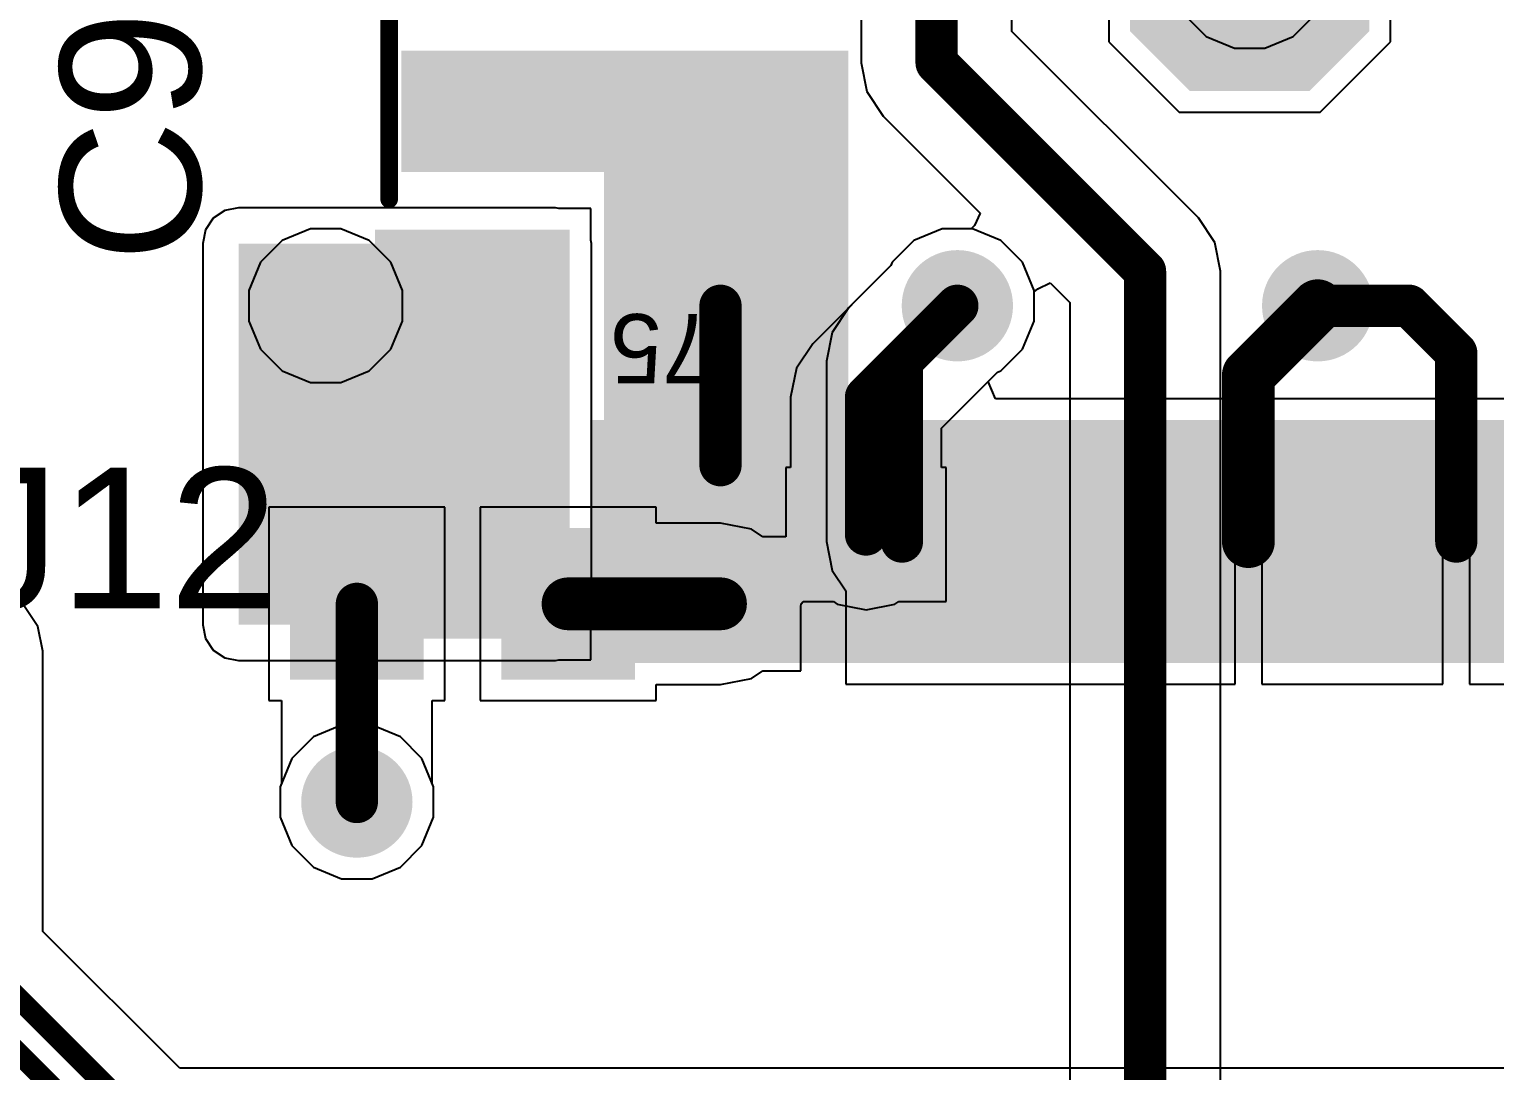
# Model space of a CAD drawing. Header units: millimetres. Extents: x 0 to 172, y 0 to 138.
# Drawn here: x 127.36 to 137.94, y 52.7 to 60.21 of the extents above; entities that cross this region are included whole.
import ezdxf

# ---------------------------------------------------------------- set-up
doc = ezdxf.new("R2010")
doc.units = ezdxf.units.MM
for name, color, linetype in [('BottomLayer', 5, 'Continuous'), ('BottomPaste', 16, 'Continuous'), ('BottomSolder', 6, 'Continuous'), ('TopLayer', 1, 'Continuous'), ('TopOverlay', 2, 'Continuous'), ('TopPaste', 8, 'Continuous'), ('TopSolder', 216, 'Continuous'), ('ViaHoleLayer', 16, 'Continuous')]:
    doc.layers.add(name, color=color, linetype=linetype)
doc.styles.add('Arial', font='', dxfattribs={"height": 0.2})
doc.styles.get('Arial').set_extended_font_data('Arial')

# ---------------------------------------------------------------- blocks, each defined once
blk = doc.blocks.new('T__________B_73')
at = {"layer": 'BottomLayer'}
blk.add_hatch(color=5, dxfattribs=at).paths.add_polyline_path([(0.3809999999999999, 0.7619999999999999), (-0.3809999999999999, 0.7619999999999999), (-0.7619999999999999, 0.3809999999999999), (-0.7619999999999999, -0.3809999999999999), (-0.3809999999999999, -0.7619999999999999), (0.3809999999999999, -0.7619999999999999), (0.7619999999999999, -0.3809999999999999), (0.7619999999999999, 0.3809999999999999)])
at = {"layer": 'BottomPaste'}
blk.add_hatch(color=16, dxfattribs=at).paths.add_polyline_path([(0.3809999999999999, 0.7619999999999999), (-0.3809999999999999, 0.7619999999999999), (-0.7619999999999999, 0.3809999999999999), (-0.7619999999999999, -0.3809999999999999), (-0.3809999999999999, -0.7619999999999999), (0.3809999999999999, -0.7619999999999999), (0.7619999999999999, -0.3809999999999999), (0.7619999999999999, 0.3809999999999999)])
at = {"layer": 'BottomSolder'}
blk.add_hatch(color=6, dxfattribs=at).paths.add_polyline_path([(0.4318, 0.8636), (-0.4318, 0.8636), (-0.8636, 0.4318), (-0.8636, -0.4318), (-0.4318, -0.8636), (0.4318, -0.8636), (0.8636, -0.4318), (0.8636, 0.4318)])
blk = doc.blocks.new('R___0603_B_104')
at = {"layer": 'BottomLayer'}
for points in [[(-1.143, -0.4445), (-1.143, 0.4445), (-0.3809999999999999, 0.4445), (-0.3809999999999999, -0.4445)], [(0.3809999999999999, -0.4445), (0.3809999999999999, 0.4445), (1.143, 0.4445), (1.143, -0.4445)]]:
    blk.add_hatch(color=5, dxfattribs=at).paths.add_polyline_path(points)
at = {"layer": 'BottomPaste'}
for points in [[(-1.143, -0.4445), (-1.143, 0.4445), (-0.3809999999999999, 0.4445), (-0.3809999999999999, -0.4445)], [(0.3809999999999999, -0.4445), (0.3809999999999999, 0.4445), (1.143, 0.4445), (1.143, -0.4445)]]:
    blk.add_hatch(color=16, dxfattribs=at).paths.add_polyline_path(points)
at = {"layer": 'BottomSolder'}
for points in [[(-1.2446, -0.5460999999999999), (-1.2446, 0.5460999999999999), (-0.2794, 0.5460999999999999), (-0.2794, -0.5460999999999999)], [(0.2794, -0.5460999999999999), (0.2794, 0.5460999999999999), (1.2446, 0.5460999999999999), (1.2446, -0.5460999999999999)]]:
    blk.add_hatch(color=6, dxfattribs=at).paths.add_polyline_path(points)
blk = doc.blocks.new('SOT_416FL_B_229')
at = {"layer": 'BottomLayer'}
for points in [[(-0.72999854, 0.8500008399999999), (-0.26999946, 0.8500008399999999), (-0.26999946, 0.1999996), (-0.72999854, 0.1999996)], [(0.270002, 0.8500008399999999), (0.73000108, 0.8500008399999999), (0.73000108, 0.1999996), (0.270002, 0.1999996)], [(-0.22999954, -0.1999996), (0.22999954, -0.1999996), (0.22999954, -0.8500008399999999), (-0.22999954, -0.8500008399999999)]]:
    blk.add_hatch(color=5, dxfattribs=at).paths.add_polyline_path(points)
at = {"layer": 'BottomPaste'}
for points in [[(-0.72999854, 0.8500008399999999), (-0.26999946, 0.8500008399999999), (-0.26999946, 0.1999996), (-0.72999854, 0.1999996)], [(0.270002, 0.8500008399999999), (0.73000108, 0.8500008399999999), (0.73000108, 0.1999996), (0.270002, 0.1999996)], [(-0.22999954, -0.1999996), (0.22999954, -0.1999996), (0.22999954, -0.8500008399999999), (-0.22999954, -0.8500008399999999)]]:
    blk.add_hatch(color=16, dxfattribs=at).paths.add_polyline_path(points)
at = {"layer": 'BottomSolder'}
for points in [[(-0.83159854, 0.95160084), (-0.16839946, 0.95160084), (-0.16839946, 0.09839959999999999), (-0.83159854, 0.09839959999999999)], [(0.168402, 0.95160084), (0.8316010799999999, 0.95160084), (0.8316010799999999, 0.09839959999999999), (0.168402, 0.09839959999999999)], [(-0.33159954, -0.09839959999999999), (0.33159954, -0.09839959999999999), (0.33159954, -0.95160084), (-0.33159954, -0.95160084)]]:
    blk.add_hatch(color=6, dxfattribs=at).paths.add_polyline_path(points)
blk = doc.blocks.new('2199230_3_257')
at = {"layer": 'TopLayer'}
for points in [[(3.10000142, 4.55000106), (3.40000082, 4.55000106), (3.40000082, 3.00000162), (3.10000142, 3.00000162)], [(3.60000042, 4.55000106), (3.89999982, 4.55000106), (3.89999982, 3.00000162), (3.60000042, 3.00000162)], [(4.099999420000001, 4.55000106), (4.39999882, 4.55000106), (4.39999882, 3.00000162), (4.099999420000001, 3.00000162)], [(4.60000096, 4.55000106), (4.90000036, 4.55000106), (4.90000036, 3.00000162), (4.60000096, 3.00000162)], [(5.09999996, 4.55000106), (5.39999936, 4.55000106), (5.39999936, 3.00000162), (5.09999996, 3.00000162)], [(5.600001499999999, 4.55000106), (5.900000899999999, 4.55000106), (5.900000899999999, 3.00000162), (5.600001499999999, 3.00000162)], [(6.100000499999999, 4.55000106), (6.399999899999999, 4.55000106), (6.399999899999999, 3.00000162), (6.100000499999999, 3.00000162)], [(6.599999499999999, 4.55000106), (6.899998899999999, 4.55000106), (6.899998899999999, 3.00000162), (6.599999499999999, 3.00000162)], [(7.10000104, 4.55000106), (7.400000439999999, 4.55000106), (7.400000439999999, 3.00000162), (7.10000104, 3.00000162)], [(7.600000039999999, 4.55000106), (7.89999944, 4.55000106), (7.89999944, 3.00000162), (7.600000039999999, 3.00000162)], [(8.09999904, 4.55000106), (8.39999844, 4.55000106), (8.39999844, 3.00000162), (8.09999904, 3.00000162)], [(8.60000058, 4.55000106), (8.899999979999999, 4.55000106), (8.899999979999999, 3.00000162), (8.60000058, 3.00000162)], [(9.09999958, 4.55000106), (9.39999898, 4.55000106), (9.39999898, 3.00000162), (9.09999958, 3.00000162)], [(9.74999955, 4.37500141), (10.94999969, 4.37500141), (10.94999969, 1.62500183), (9.74999955, 1.62500183)]]:
    blk.add_hatch(color=1, dxfattribs=at).paths.add_polyline_path(points)
at = {"layer": 'TopPaste'}
for points in [[(3.10000142, 4.55000106), (3.40000082, 4.55000106), (3.40000082, 3.00000162), (3.10000142, 3.00000162)], [(3.60000042, 4.55000106), (3.89999982, 4.55000106), (3.89999982, 3.00000162), (3.60000042, 3.00000162)], [(4.099999420000001, 4.55000106), (4.39999882, 4.55000106), (4.39999882, 3.00000162), (4.099999420000001, 3.00000162)], [(4.60000096, 4.55000106), (4.90000036, 4.55000106), (4.90000036, 3.00000162), (4.60000096, 3.00000162)], [(5.09999996, 4.55000106), (5.39999936, 4.55000106), (5.39999936, 3.00000162), (5.09999996, 3.00000162)], [(5.600001499999999, 4.55000106), (5.900000899999999, 4.55000106), (5.900000899999999, 3.00000162), (5.600001499999999, 3.00000162)], [(6.100000499999999, 4.55000106), (6.399999899999999, 4.55000106), (6.399999899999999, 3.00000162), (6.100000499999999, 3.00000162)], [(6.599999499999999, 4.55000106), (6.899998899999999, 4.55000106), (6.899998899999999, 3.00000162), (6.599999499999999, 3.00000162)], [(7.10000104, 4.55000106), (7.400000439999999, 4.55000106), (7.400000439999999, 3.00000162), (7.10000104, 3.00000162)], [(7.600000039999999, 4.55000106), (7.89999944, 4.55000106), (7.89999944, 3.00000162), (7.600000039999999, 3.00000162)], [(8.09999904, 4.55000106), (8.39999844, 4.55000106), (8.39999844, 3.00000162), (8.09999904, 3.00000162)], [(8.60000058, 4.55000106), (8.899999979999999, 4.55000106), (8.899999979999999, 3.00000162), (8.60000058, 3.00000162)], [(9.09999958, 4.55000106), (9.39999898, 4.55000106), (9.39999898, 3.00000162), (9.09999958, 3.00000162)], [(9.74999955, 4.37500141), (10.94999969, 4.37500141), (10.94999969, 1.62500183), (9.74999955, 1.62500183)]]:
    blk.add_hatch(color=8, dxfattribs=at).paths.add_polyline_path(points)
at = {"layer": 'TopSolder'}
for points in [[(2.49839988, 4.651601059999999), (3.00159928, 4.651601059999999), (3.00159928, 2.89840162), (2.49839988, 2.89840162)], [(2.99840142, 4.651601059999999), (3.50160082, 4.651601059999999), (3.50160082, 2.89840162), (2.99840142, 2.89840162)], [(3.49840042, 4.651601059999999), (4.00159982, 4.651601059999999), (4.00159982, 2.89840162), (3.49840042, 2.89840162)], [(3.99839942, 4.651601059999999), (4.50159882, 4.651601059999999), (4.50159882, 2.89840162), (3.99839942, 2.89840162)], [(4.49840096, 4.651601059999999), (5.001600359999999, 4.651601059999999), (5.001600359999999, 2.89840162), (4.49840096, 2.89840162)], [(4.99839996, 4.651601059999999), (5.501599359999999, 4.651601059999999), (5.501599359999999, 2.89840162), (4.99839996, 2.89840162)], [(5.4984015, 4.651601059999999), (6.0016009, 4.651601059999999), (6.0016009, 2.89840162), (5.4984015, 2.89840162)], [(5.9984005, 4.651601059999999), (6.5015999, 4.651601059999999), (6.5015999, 2.89840162), (5.9984005, 2.89840162)], [(6.498399499999999, 4.651601059999999), (7.001598899999999, 4.651601059999999), (7.001598899999999, 2.89840162), (6.498399499999999, 2.89840162)], [(6.998401039999999, 4.651601059999999), (7.50160044, 4.651601059999999), (7.50160044, 2.89840162), (6.998401039999999, 2.89840162)], [(7.498400039999999, 4.651601059999999), (8.00159944, 4.651601059999999), (8.00159944, 2.89840162), (7.498400039999999, 2.89840162)], [(7.99839904, 4.651601059999999), (8.50159844, 4.651601059999999), (8.50159844, 2.89840162), (7.99839904, 2.89840162)], [(8.49840058, 4.651601059999999), (9.001599979999998, 4.651601059999999), (9.001599979999998, 2.89840162), (8.49840058, 2.89840162)], [(8.99839958, 4.651601059999999), (9.501598979999999, 4.651601059999999), (9.501598979999999, 2.89840162), (8.99839958, 2.89840162)], [(9.648399549999999, 4.47660141), (11.05159969, 4.47660141), (11.05159969, 1.52340183), (9.648399549999999, 1.52340183)]]:
    blk.add_hatch(color=216, dxfattribs=at).paths.add_polyline_path(points)
at = {"layer": 'TopOverlay', "const_width": 0.127}
blk.add_lwpolyline([(10.95000096, 1.3050012), (10.95000096, -0.35500056)], dxfattribs=at)
at = {"layer": 'TopOverlay', "const_width": 0.0635}
blk.add_lwpolyline([(10.91825096, 1.3050012, 1), (10.98175096, 1.3050012, 1)], format="xyb", close=True, dxfattribs=at)
at = {"layer": 'TopOverlay'}
blk.add_text('75', height=0.499999, dxfattribs=at).set_placement((8.61059238, 2.13359238))

msp = doc.modelspace()

# ---------------------------------------------------------------- hatches: boundary and pattern name
at = {"layer": 'BottomLayer'}
h = msp.add_hatch(color=5, dxfattribs=at)
edge = h.paths.add_edge_path()
edge.add_arc((130.48880176, 59.63800111999999), 0.2999994, 0, 360)
h = msp.add_hatch(color=5, dxfattribs=at)
edge = h.paths.add_edge_path()
edge.add_arc((131.4933616, 59.63800111999999), 0.2999994, 0, 360)
h = msp.add_hatch(color=5, dxfattribs=at)
edge = h.paths.add_edge_path()
edge.add_arc((129.5019, 58.21679999999999), 0.2999994, 0, 360)
h = msp.add_hatch(color=5, dxfattribs=at)
edge = h.paths.add_edge_path()
edge.add_arc((132.35079956, 58.21679999999999), 0.2999994, 0, 360)
h = msp.add_hatch(color=5, dxfattribs=at)
edge = h.paths.add_edge_path()
edge.add_arc((134.05999858, 58.21679999999999), 0.2999994, 0, 360)
h = msp.add_hatch(color=5, dxfattribs=at)
edge = h.paths.add_edge_path()
edge.add_arc((136.660001, 58.21679999999999), 0.2999994, 0, 360)
h = msp.add_hatch(color=5, dxfattribs=at)
edge = h.paths.add_edge_path()
edge.add_arc((129.72680176, 54.63539999999999), 0.2999994, 0, 360)
at = {"layer": 'BottomSolder'}
h = msp.add_hatch(color=6, dxfattribs=at)
edge = h.paths.add_edge_path()
edge.add_arc((130.48880176, 59.63800111999999), 0.4015993999999999, 0, 360)
h = msp.add_hatch(color=6, dxfattribs=at)
edge = h.paths.add_edge_path()
edge.add_arc((131.4933616, 59.63800111999999), 0.4015993999999999, 0, 360)
h = msp.add_hatch(color=6, dxfattribs=at)
edge = h.paths.add_edge_path()
edge.add_arc((129.5019, 58.21679999999999), 0.4015993999999999, 0, 360)
h = msp.add_hatch(color=6, dxfattribs=at)
edge = h.paths.add_edge_path()
edge.add_arc((132.35079956, 58.21679999999999), 0.4015993999999999, 0, 360)
h = msp.add_hatch(color=6, dxfattribs=at)
edge = h.paths.add_edge_path()
edge.add_arc((134.05999858, 58.21679999999999), 0.4015993999999999, 0, 360)
h = msp.add_hatch(color=6, dxfattribs=at)
edge = h.paths.add_edge_path()
edge.add_arc((136.660001, 58.21679999999999), 0.4015993999999999, 0, 360)
h = msp.add_hatch(color=6, dxfattribs=at)
edge = h.paths.add_edge_path()
edge.add_arc((129.72680176, 54.63539999999999), 0.4015993999999999, 0, 360)
at = {"layer": 'TopLayer'}
for points in [[(130.048, 59.182), (133.2738, 59.182), (133.2738, 60.0583), (130.048, 60.0583)], [(131.51000114, 55.74000028), (133.27379746, 55.74000028), (133.27379746, 60.0583), (131.51000114, 60.0583)], [(131.16000692, 58.66500077999999), (128.87390532, 58.66500077999999), (128.87390532, 55.91499866), (131.16000692, 55.91499866)]]:
    msp.add_hatch(color=1, dxfattribs=at).paths.add_polyline_path(points)
h = msp.add_hatch(color=1, dxfattribs=at)
edge = h.paths.add_edge_path()
edge.add_arc((130.48880176, 59.63800111999999), 0.2999994, 0, 360)
h = msp.add_hatch(color=1, dxfattribs=at)
edge = h.paths.add_edge_path()
edge.add_arc((131.4933616, 59.63800111999999), 0.2999994, 0, 360)
h = msp.add_hatch(color=1, dxfattribs=at)
edge = h.paths.add_edge_path()
edge.add_arc((129.5019, 58.21679999999999), 0.2999994, 0, 360)
h = msp.add_hatch(color=1, dxfattribs=at)
edge = h.paths.add_edge_path()
edge.add_arc((132.35079956, 58.21679999999999), 0.2999994, 0, 360)
h = msp.add_hatch(color=1, dxfattribs=at)
edge = h.paths.add_edge_path()
edge.add_arc((134.05999858, 58.21679999999999), 0.2999994, 0, 360)
h = msp.add_hatch(color=1, dxfattribs=at)
edge = h.paths.add_edge_path()
edge.add_arc((136.660001, 58.21679999999999), 0.2999994, 0, 360)
h = msp.add_hatch(color=1, dxfattribs=at)
edge = h.paths.add_edge_path()
edge.add_arc((129.72680176, 54.63539999999999), 0.2999994, 0, 360)
at = {"layer": 'TopSolder'}
h = msp.add_hatch(color=216, dxfattribs=at)
edge = h.paths.add_edge_path()
edge.add_arc((130.48880176, 59.63800111999999), 0.4015993999999999, 0, 360)
h = msp.add_hatch(color=216, dxfattribs=at)
edge = h.paths.add_edge_path()
edge.add_arc((131.4933616, 59.63800111999999), 0.4015993999999999, 0, 360)
h = msp.add_hatch(color=216, dxfattribs=at)
edge = h.paths.add_edge_path()
edge.add_arc((129.5019, 58.21679999999999), 0.4015993999999999, 0, 360)
h = msp.add_hatch(color=216, dxfattribs=at)
edge = h.paths.add_edge_path()
edge.add_arc((132.35079956, 58.21679999999999), 0.4015993999999999, 0, 360)
h = msp.add_hatch(color=216, dxfattribs=at)
edge = h.paths.add_edge_path()
edge.add_arc((134.05999858, 58.21679999999999), 0.4015993999999999, 0, 360)
h = msp.add_hatch(color=216, dxfattribs=at)
edge = h.paths.add_edge_path()
edge.add_arc((136.660001, 58.21679999999999), 0.4015993999999999, 0, 360)
h = msp.add_hatch(color=216, dxfattribs=at)
edge = h.paths.add_edge_path()
edge.add_arc((129.72680176, 54.63539999999999), 0.4015993999999999, 0, 360)
at = {"layer": 'ViaHoleLayer'}
h = msp.add_hatch(color=16, dxfattribs=at)
edge = h.paths.add_edge_path()
edge.add_arc((130.48880176, 59.63800111999999), 0.1499997, 0, 360)
h = msp.add_hatch(color=16, dxfattribs=at)
edge = h.paths.add_edge_path()
edge.add_arc((131.4933616, 59.63800111999999), 0.1499997, 0, 360)
h = msp.add_hatch(color=16, dxfattribs=at)
edge = h.paths.add_edge_path()
edge.add_arc((129.5019, 58.21679999999999), 0.1499997, 0, 360)
h = msp.add_hatch(color=16, dxfattribs=at)
edge = h.paths.add_edge_path()
edge.add_arc((132.35079956, 58.21679999999999), 0.1499997, 0, 360)
h = msp.add_hatch(color=16, dxfattribs=at)
edge = h.paths.add_edge_path()
edge.add_arc((134.05999858, 58.21679999999999), 0.1499997, 0, 360)
h = msp.add_hatch(color=16, dxfattribs=at)
edge = h.paths.add_edge_path()
edge.add_arc((136.660001, 58.21679999999999), 0.1499997, 0, 360)
h = msp.add_hatch(color=16, dxfattribs=at)
edge = h.paths.add_edge_path()
edge.add_arc((129.72680176, 54.63539999999999), 0.1499997, 0, 360)

# ---------------------------------------------------------------- linework, layer by layer
at = {"layer": 'BottomLayer'}
for p, q in [((135.1534, 61.1378), (135.1534, 60.12179999999999)), ((137.1854, 60.12179999999999), (137.1854, 61.1378)), ((133.36614932, 60.36760088), (133.36614932, 59.969908)), ((134.45384844, 60.19517552), (134.45384844, 60.36760088)), ((135.79891052, 58.85011597999999), (134.45384844, 60.19517552)), ((135.1534, 60.12179999999999), (135.6614, 59.6138)), ((136.6774, 59.6138), (137.1854, 60.12179999999999)), ((133.36614932, 59.969908), (133.40754624, 59.76178547999999)), ((133.40754624, 59.76178547999999), (133.52544034, 59.58534946)), ((133.52544034, 59.58534946), (134.22538306, 58.8854042)), ((135.6614, 59.6138), (136.6774, 59.6138)), ((134.18279488, 58.79696647999999), (134.16038192, 58.77079939999999)), ((134.22538306, 58.8854042), (134.18279488, 58.79696647999999)), ((135.91680208, 58.67367995999999), (135.79891052, 58.85011597999999)), ((129.18808554, 58.68645869999999), (129.0322413, 58.53061446)), ((129.3917021, 58.77079939999999), (129.18808554, 58.68645869999999)), ((129.6120979, 58.77079939999999), (129.3917021, 58.77079939999999)), ((129.81571446, 58.68645869999999), (129.6120979, 58.77079939999999)), ((129.9715587, 58.53061446), (129.81571446, 58.68645869999999)), ((133.74618412, 58.68645869999999), (133.59033988, 58.53061446)), ((133.94980068, 58.77079939999999), (133.74618412, 58.68645869999999)), ((134.16038192, 58.77079939999999), (133.94980068, 58.77079939999999)), ((135.958199, 58.46555743999999), (135.91680208, 58.67367995999999)), ((129.0322413, 58.53061446), (128.9479006, 58.32699789999999)), ((130.0558994, 58.32699789999999), (129.9715587, 58.53061446)), ((133.58019004, 58.50611108), (133.01624146, 57.94215995999999)), ((133.59033988, 58.53061446), (133.58019004, 58.50611108)), ((134.64016506, 58.3395963), (134.72860278, 58.38218448)), ((134.72860278, 58.38218448), (134.87049988, 58.24028738)), ((135.958199, 49.28907592), (135.958199, 58.46555743999999)), ((128.9479006, 58.32699789999999), (128.9479006, 58.1066021)), ((130.0558994, 58.1066021), (130.0558994, 58.32699789999999)), ((134.61399798, 58.31718334), (134.64016506, 58.3395963)), ((134.61399798, 58.1066021), (134.61399798, 58.31718334)), ((134.87049988, 58.24028738), (134.87049988, 49.0638084)), ((128.9479006, 58.1066021), (129.0322413, 57.90298554)), ((129.9715587, 57.90298554), (130.0558994, 58.1066021)), ((134.52965728, 57.90298554), (134.61399798, 58.1066021)), ((129.0322413, 57.90298554), (129.18808554, 57.7471413)), ((129.81571446, 57.7471413), (129.9715587, 57.90298554)), ((133.01624146, 57.94215995999999), (132.89834736, 57.76572393999999)), ((134.37381304, 57.7471413), (134.52965728, 57.90298554)), ((129.18808554, 57.7471413), (129.3917021, 57.66280059999999)), ((129.6120979, 57.66280059999999), (129.81571446, 57.7471413)), ((132.89834736, 57.76572393999999), (132.85695044, 57.55760141999999)), ((133.94464956, 57.3323339), (134.34930966, 57.73699146)), ((134.34930966, 57.73699146), (134.37381304, 57.7471413)), ((129.3917021, 57.66280059999999), (129.6120979, 57.66280059999999)), ((132.85695044, 57.55760141999999), (132.85695044, 57.04979954)), ((133.94464956, 57.04979954), (133.94464956, 57.3323339)), ((132.85695044, 57.04979954), (132.82179938, 57.04979954)), ((132.82179938, 57.04979954), (132.82179938, 56.54980054)), ((133.97980062, 57.04979954), (133.94464956, 57.04979954)), ((133.97980062, 56.08180046), (133.97980062, 57.04979954)), ((130.36180176, 56.764301), (129.09180176, 56.764301)), ((129.09180176, 56.764301), (129.09180176, 55.367301)), ((130.36180176, 55.367301), (130.36180176, 56.764301)), ((131.88580176, 56.764301), (130.61580176, 56.764301)), ((130.61580176, 56.764301), (130.61580176, 55.367301)), ((131.88580176, 56.64849732), (131.88580176, 56.764301)), ((132.35079956, 56.64849732), (131.88580176, 56.64849732)), ((132.5737887, 56.60414129999999), (132.35079956, 56.64849732)), ((132.65511696, 56.54980054), (132.5737887, 56.60414129999999)), ((132.82179938, 56.54980054), (132.65511696, 56.54980054)), ((132.92980018, 56.04722089999999), (132.93349588, 56.06579846)), ((132.92980018, 55.58180145999999), (132.92980018, 56.04722089999999)), ((132.93349588, 56.06579846), (132.94662768, 56.08180046)), ((132.94662768, 56.08180046), (133.16506006, 56.08180046)), ((133.16506006, 56.08180046), (133.19267748, 56.06334735999999)), ((133.19267748, 56.06334735999999), (133.4008, 56.02195044)), ((133.4008, 56.02195044), (133.60892252, 56.06334735999999)), ((133.60892252, 56.06334735999999), (133.63653994, 56.08180046)), ((133.63653994, 56.08180046), (133.97980062, 56.08180046)), ((132.35079956, 55.48310468), (132.5737887, 55.52746069999999)), ((132.5737887, 55.52746069999999), (132.65511696, 55.58180145999999)), ((132.65511696, 55.58180145999999), (132.92980018, 55.58180145999999)), ((131.88580176, 55.367301), (131.88580176, 55.48310468)), ((131.88580176, 55.48310468), (132.35079956, 55.48310468)), ((129.09180176, 55.367301), (129.1829522, 55.367301)), ((129.1829522, 55.367301), (129.1829522, 54.77010128)), ((130.27065132, 54.77010128), (130.27065132, 55.367301)), ((130.27065132, 55.367301), (130.36180176, 55.367301)), ((130.61580176, 55.367301), (131.88580176, 55.367301)), ((129.1829522, 54.77010128), (129.17280236, 54.7455979)), ((129.17280236, 54.7455979), (129.17280236, 54.52520209999999)), ((130.28080116, 54.7455979), (130.27065132, 54.77010128)), ((130.28080116, 54.52520209999999), (130.28080116, 54.7455979)), ((129.17280236, 54.52520209999999), (129.25714306, 54.32158554)), ((130.19646046, 54.32158554), (130.28080116, 54.52520209999999)), ((129.25714306, 54.32158554), (129.4129873, 54.16574129999999)), ((130.04061622, 54.16574129999999), (130.19646046, 54.32158554)), ((129.4129873, 54.16574129999999), (129.61660386, 54.0814006)), ((129.83699966, 54.0814006), (130.04061622, 54.16574129999999)), ((129.61660386, 54.0814006), (129.83699966, 54.0814006))]:
    msp.add_line(p, q, dxfattribs=at)
for points, const_width in [([(133.90999888, 59.969908), (133.90999888, 60.85020088)], 0.3048), ([(133.90999888, 59.969908), (135.41434944, 58.46555743999999)], 0.3048), ([(135.41434944, 49.0638084), (135.41434944, 58.46555743999999)], 0.3048), ([(132.35079956, 57.06580154), (132.35079956, 58.21679999999999)], 0.3048), ([(133.4008, 57.55760141999999), (134.05999858, 58.21679999999999)], 0.3048), ([(133.4008, 56.5658), (133.4008, 57.55760141999999)], 0.3048), ([(131.25080176, 56.06580099999999), (132.35079956, 56.06580099999999)], 0.3809999999999999), ([(129.72680176, 54.63539999999999), (129.72680176, 56.06580099999999)], 0.3048)]:
    msp.add_lwpolyline(points, dxfattribs=dict(at, const_width=const_width))
for points, const_width in [([(133.83379888, 59.969908, 1), (133.98619888, 59.969908, 1)], 0.1524), ([(133.83379888, 59.969908, 1), (133.98619888, 59.969908, 1)], 0.1524), ([(135.33814944, 58.46555743999999, 1), (135.49054944, 58.46555743999999, 1)], 0.1524), ([(135.33814944, 58.46555743999999, 1), (135.49054944, 58.46555743999999, 1)], 0.1524), ([(132.27459956, 58.21679999999999, 1), (132.42699956, 58.21679999999999, 1)], 0.1524), ([(133.98379858, 58.21679999999999, 1), (134.13619858, 58.21679999999999, 1)], 0.1524), ([(133.3246, 57.55760141999999, 1), (133.477, 57.55760141999999, 1)], 0.1524), ([(133.3246, 57.55760141999999, 1), (133.477, 57.55760141999999, 1)], 0.1524), ([(132.27459956, 57.06580154, 1), (132.42699956, 57.06580154, 1)], 0.1524), ([(133.3246, 56.5658, 1), (133.477, 56.5658, 1)], 0.1524), ([(131.15555176, 56.06580099999999, 1), (131.34605176, 56.06580099999999, 1)], 0.1905), ([(132.25554956, 56.06580099999999, 1), (132.44604956, 56.06580099999999, 1)], 0.1905), ([(129.65060176, 56.06580099999999, 1), (129.80300176, 56.06580099999999, 1)], 0.1524), ([(129.65060176, 54.63539999999999, 1), (129.80300176, 54.63539999999999, 1)], 0.1524)]:
    msp.add_lwpolyline(points, format="xyb", close=True, dxfattribs=dict(at, const_width=const_width))
at = {"layer": 'TopLayer'}
for p, q in [((135.6997413, 60.31598553999999), (135.85558554, 60.1601413)), ((136.48321446, 60.1601413), (136.6390587, 60.31598553999999)), ((135.85558554, 60.1601413), (136.0592021, 60.07580059999999)), ((136.0592021, 60.07580059999999), (136.2795979, 60.07580059999999)), ((136.2795979, 60.07580059999999), (136.48321446, 60.1601413)), ((128.7747996, 58.90426369999999), (128.69078148, 58.84812461999999)), ((128.87390532, 58.92397664), (128.7747996, 58.90426369999999)), ((131.16000692, 58.92397664), (128.87390532, 58.92397664)), ((131.18503608, 58.91899823999999), (131.16000692, 58.92397664)), ((131.4139993, 58.91899823999999), (131.18503608, 58.91899823999999)), ((131.4139993, 58.69005533999999), (131.4139993, 58.91899823999999)), ((128.69078148, 58.84812461999999), (128.6346424, 58.76410649999999)), ((128.6346424, 58.76410649999999), (128.61492946, 58.66500077999999)), ((131.41898278, 58.66500077999999), (131.4139993, 58.69005533999999)), ((133.74618412, 58.68645869999999), (133.59033988, 58.53061446)), ((133.94980068, 58.77079939999999), (133.74618412, 58.68645869999999)), ((134.17019648, 58.77079939999999), (133.94980068, 58.77079939999999)), ((134.37381304, 58.68645869999999), (134.17019648, 58.77079939999999)), ((134.52965728, 58.53061446), (134.37381304, 58.68645869999999)), ((128.61492946, 58.66500077999999), (128.61492946, 55.91499866)), ((131.41898278, 55.91499866), (131.41898278, 58.66500077999999)), ((133.58019004, 58.50611108), (133.27544084, 58.20135934)), ((133.59033988, 58.53061446), (133.58019004, 58.50611108)), ((134.61399798, 58.32699789999999), (134.52965728, 58.53061446)), ((134.61399798, 58.1066021), (134.61399798, 58.32699789999999)), ((133.27544084, 58.20135934), (133.15754674, 58.02492331999999)), ((134.52965728, 57.90298554), (134.61399798, 58.1066021)), ((133.15754674, 58.02492331999999), (133.11614982, 57.8168008)), ((134.37381304, 57.7471413), (134.52965728, 57.90298554)), ((133.11614982, 57.8168008), (133.11614982, 56.515)), ((134.28331792, 57.67099972), (134.34930966, 57.73699146)), ((134.34930966, 57.73699146), (134.37381304, 57.7471413)), ((134.33592386, 57.54399972), (134.28331792, 57.67099972)), ((136.06400016, 57.54399972), (134.33592386, 57.54399972)), ((136.06400016, 55.48600028), (136.06400016, 57.54399972)), ((137.5639997, 57.54399972), (136.2560013, 57.54399972)), ((136.2560013, 57.54399972), (136.2560013, 55.48600028)), ((137.5639997, 55.48600028), (137.5639997, 57.54399972)), ((139.06399924, 57.54399972), (137.75600084, 57.54399972)), ((137.75600084, 57.54399972), (137.75600084, 55.48600028)), ((133.11614982, 56.515), (133.15754674, 56.30687748)), ((133.15754674, 56.30687748), (133.25599968, 56.15953715999999)), ((133.25599968, 56.15953715999999), (133.25599968, 55.48600028)), ((127.4256532, 55.9016916), (127.32460184, 56.0529232)), ((127.461137, 55.72329978), (127.4256532, 55.9016916)), ((128.61492946, 55.91499866), (128.6346424, 55.81589293999999)), ((131.4139993, 55.88994409999999), (131.41898278, 55.91499866)), ((131.4139993, 55.66100119999999), (131.4139993, 55.88994409999999)), ((128.6346424, 55.81589293999999), (128.69078148, 55.73187481999999)), ((128.69078148, 55.73187481999999), (128.7747996, 55.67573573999999)), ((127.461137, 53.70207446), (127.461137, 55.72329978)), ((128.7747996, 55.67573573999999), (128.87390532, 55.6560228)), ((128.87390532, 55.6560228), (131.16000692, 55.6560228)), ((131.16000692, 55.6560228), (131.18503608, 55.66100119999999)), ((131.18503608, 55.66100119999999), (131.4139993, 55.66100119999999)), ((133.25599968, 55.48600028), (136.06400016, 55.48600028)), ((136.2560013, 55.48600028), (137.5639997, 55.48600028)), ((137.75600084, 55.48600028), (139.06399924, 55.48600028)), ((129.4129873, 55.1050587), (129.25714306, 54.94921445999999)), ((129.61660386, 55.18939939999999), (129.4129873, 55.1050587)), ((129.83699966, 55.18939939999999), (129.61660386, 55.18939939999999)), ((130.04061622, 55.1050587), (129.83699966, 55.18939939999999)), ((130.19646046, 54.94921445999999), (130.04061622, 55.1050587)), ((129.25714306, 54.94921445999999), (129.17280236, 54.7455979)), ((130.28080116, 54.7455979), (130.19646046, 54.94921445999999)), ((129.17280236, 54.7455979), (129.17280236, 54.52520209999999)), ((130.28080116, 54.52520209999999), (130.28080116, 54.7455979)), ((129.17280236, 54.52520209999999), (129.25714306, 54.32158554)), ((130.19646046, 54.32158554), (130.28080116, 54.52520209999999)), ((129.25714306, 54.32158554), (129.4129873, 54.16574129999999)), ((130.04061622, 54.16574129999999), (130.19646046, 54.32158554)), ((129.4129873, 54.16574129999999), (129.61660386, 54.0814006)), ((129.83699966, 54.0814006), (130.04061622, 54.16574129999999)), ((129.61660386, 54.0814006), (129.83699966, 54.0814006)), ((128.44925796, 52.71395604), (127.461137, 53.70207446)), ((141.0241655, 52.71395604), (128.44925796, 52.71395604))]:
    msp.add_line(p, q, dxfattribs=at)
for points, const_width in [([(133.65999938, 57.8168008), (134.05999858, 58.21679999999999)], 0.3048), ([(136.15999946, 57.71679846), (136.660001, 58.21679999999999)], 0.3809999999999999), ([(136.660001, 58.21679999999999), (137.31984982, 58.21679999999999)], 0.3048), ([(137.31984982, 58.21679999999999), (137.659999, 57.87665082)], 0.3048), ([(133.65999938, 56.515), (133.65999938, 57.8168008)], 0.3048), ([(137.659999, 56.515), (137.659999, 57.87665082)], 0.3048), ([(136.15999946, 56.515), (136.15999946, 57.71679846)], 0.3809999999999999), ([(126.99498096, 53.50898873999999), (128.2561697, 52.2478)], 0.1524), ([(126.71558096, 53.39325872), (128.14043968, 51.9684)], 0.1524)]:
    msp.add_lwpolyline(points, dxfattribs=dict(at, const_width=const_width))
for points, const_width in [([(133.98379858, 58.21679999999999, 1), (134.13619858, 58.21679999999999, 1)], 0.1524), ([(136.564751, 58.21679999999999, 1), (136.755251, 58.21679999999999, 1)], 0.1905), ([(136.583801, 58.21679999999999, 1), (136.736201, 58.21679999999999, 1)], 0.1524), ([(137.24364982, 58.21679999999999, 1), (137.39604982, 58.21679999999999, 1)], 0.1524), ([(137.24364982, 58.21679999999999, 1), (137.39604982, 58.21679999999999, 1)], 0.1524), ([(133.58379938, 57.8168008, 1), (133.73619938, 57.8168008, 1)], 0.1524), ([(133.58379938, 57.8168008, 1), (133.73619938, 57.8168008, 1)], 0.1524), ([(137.583799, 57.87665082, 1), (137.736199, 57.87665082, 1)], 0.1524), ([(137.583799, 57.87665082, 1), (137.736199, 57.87665082, 1)], 0.1524), ([(136.06474946, 57.71679846, 1), (136.25524946, 57.71679846, 1)], 0.1905), ([(136.06474946, 57.71679846, 1), (136.25524946, 57.71679846, 1)], 0.1905), ([(136.06474946, 56.515, 1), (136.25524946, 56.515, 1)], 0.1905), ([(133.58379938, 56.515, 1), (133.73619938, 56.515, 1)], 0.1524), ([(137.583799, 56.515, 1), (137.736199, 56.515, 1)], 0.1524)]:
    msp.add_lwpolyline(points, format="xyb", close=True, dxfattribs=dict(at, const_width=const_width))

# ---------------------------------------------------------------- block references
for name, p, rotation in [('2199230_3_257', (140.91000012, 60.29000134), 180), ('T__________B_73', (136.1694, 60.6298), 180), ('SOT_416FL_B_229', (132.87579978, 56.5658), 90), ('R___0603_B_104', (130.48880176, 56.06580099999999), 180)]:
    msp.add_blockref(name, p, dxfattribs=dict(rotation=rotation))

# ---------------------------------------------------------------- texts
at = {"layer": 'TopOverlay', "style": 'Arial'}
msp.add_text('C91', height=1.016, rotation=90, dxfattribs=at).set_placement((128.6000349, 58.53044935999999))
msp.add_text('J12', height=1.016, dxfattribs=at).set_placement((126.87341148, 56.0325651))

doc.saveas('drawing.dxf')
